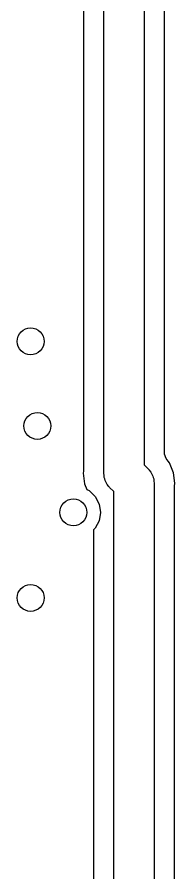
# Model space of a CAD drawing. Extents: x 1.61 to 3.5, y 0.06 to 3.74.
# Drawn here: x 2.998 to 3.09, y 1.511 to 2.011 of the extents above; entities that cross this region are included whole.
import ezdxf

# ---------------------------------------------------------------- set-up
doc = ezdxf.new("R2010")
doc.units = 0
doc.header["$MEASUREMENT"] = 0
doc.layers.add('BLACK', color=7, linetype='CONTINUOUS')

msp = doc.modelspace()

# ---------------------------------------------------------------- linework, layer by layer
at = {"layer": 'BLACK', "linetype": 'CONTINUOUS'}
for p, q in [((3.07181, 2.12), (3.07181, 1.74933)), ((3.08364, 1.75595), (3.08364, 2.11813)), ((3.04819, 1.74444), (3.04819, 2.11511)), ((3.03636, 2.10815), (3.03636, 1.74632)), ((3.08366, 1.75554), (3.08364, 1.75595)), ((3.08467, 1.75293), (3.08366, 1.75554)), ((3.08584, 1.7514), (3.08467, 1.75293)), ((3.07181, 1.74933), (3.07428, 1.74686)), ((3.07428, 1.74686), (3.07454, 1.74655)), ((3.07454, 1.74655), (3.07468, 1.74644)), ((3.08658, 1.75043), (3.08584, 1.7514)), ((3.08897, 1.74468), (3.08658, 1.75043)), ((3.03632, 1.74567), (3.03615, 1.74444)), ((3.03615, 1.74444), (3.03636, 1.74289)), ((3.03636, 1.74632), (3.03632, 1.74567)), ((3.03636, 1.74289), (3.03697, 1.73827)), ((3.04843, 1.74315), (3.04819, 1.74444)), ((3.04848, 1.74184), (3.04843, 1.74315)), ((3.04882, 1.74104), (3.04848, 1.74184)), ((3.07468, 1.74644), (3.07485, 1.74617)), ((3.07485, 1.74617), (3.07575, 1.74508)), ((3.07575, 1.74508), (3.07626, 1.74387)), ((3.07626, 1.74387), (3.07695, 1.74276)), ((3.07695, 1.74276), (3.07711, 1.7419)), ((3.07711, 1.7419), (3.07746, 1.7411)), ((3.08978, 1.73851), (3.08897, 1.74468)), ((3.03697, 1.73827), (3.03834, 1.73496)), ((3.04898, 1.74019), (3.04882, 1.74104)), ((3.04967, 1.73907), (3.04898, 1.74019)), ((3.05019, 1.73787), (3.04967, 1.73907)), ((3.05109, 1.73677), (3.05019, 1.73787)), ((3.05125, 1.73651), (3.05109, 1.73677)), ((3.0514, 1.7364), (3.05125, 1.73651)), ((3.07746, 1.7411), (3.0775, 1.7398)), ((3.0775, 1.7398), (3.07774, 1.73851)), ((3.07774, 1.73851), (3.07774, 1.37593)), ((3.08957, 1.73663), (3.08962, 1.73728)), ((3.08957, 1.37781), (3.08957, 1.73663)), ((3.08962, 1.73728), (3.08974, 1.73819)), ((3.08974, 1.73819), (3.08978, 1.73851)), ((3.03834, 1.73496), (3.03976, 1.73424)), ((3.03976, 1.73424), (3.04324, 1.73076)), ((3.05165, 1.73609), (3.0514, 1.7364)), ((3.05412, 1.73362), (3.05165, 1.73609)), ((3.05412, 1.38083), (3.05412, 1.73362)), ((3.04324, 1.73076), (3.04548, 1.72637)), ((3.04548, 1.72637), (3.04625, 1.7215)), ((3.04625, 1.7215), (3.04548, 1.71663)), ((3.04548, 1.71663), (3.04324, 1.71224)), ((3.04324, 1.71224), (3.04229, 1.71129)), ((3.04229, 1.71129), (3.04229, 1.38778))]:
    msp.add_line(p, q, dxfattribs=at)
at = {"layer": 'BLACK'}
for centre in [(3.0055, 1.8215), (3.00947, 1.77207), (3.0305, 1.7215), (3.0055, 1.6715)]:
    msp.add_circle(centre, 0.007874, dxfattribs=at)

doc.saveas('drawing.dxf')
